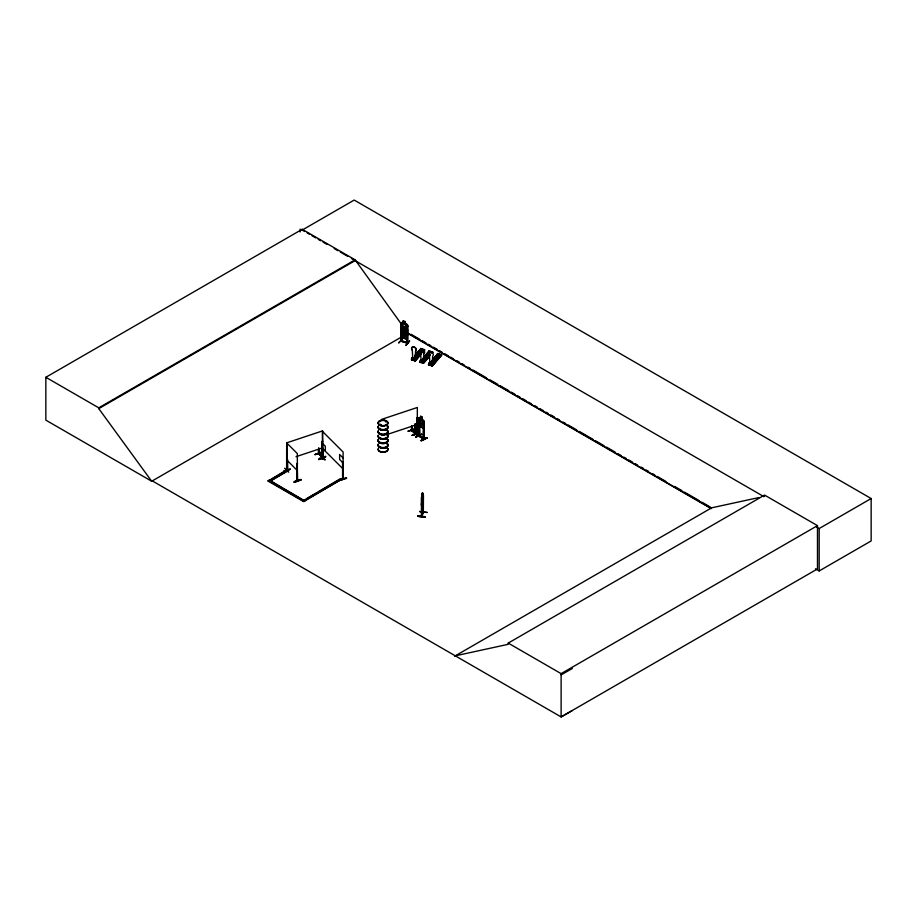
<?xml version="1.0" encoding="UTF-8"?>
<svg xmlns="http://www.w3.org/2000/svg" width="917" height="917" viewBox="0 0 917 917"><rect width="100%" height="100%" fill="white"/><g stroke="black" fill="none" stroke-linecap="round" stroke-linejoin="round"><path stroke-width="1.38" d="M423.195 512.236L421.384 516.535L421.556 497.083L421.545 505.508L422.989 502.115L421.545 505.508M423.161 494.103L422.966 512.58M423.482 512.328L423.161 511.629M415.057 359.189L415.607 351.062A2.602 1.903 40.7 0 0 415.607 348.059A2.602 1.903 40.7 0 0 412.318 347.119A2.602 1.903 40.7 0 0 412.318 350.122L412.73 358.513L415.126 359.097L412.799 358.432M423.345 361.619L423.895 353.503A2.602 1.903 40.7 0 0 423.895 350.5A2.602 1.903 40.7 0 0 420.605 349.56A2.602 1.903 40.7 0 0 420.605 352.564L421.086 360.874M439.977 355.624L431.827 365.31L428.881 364.473L429.557 362.398L429.557 363.51L433.053 364.507L433.053 363.396L432.778 364.209L429.867 363.453L429.385 355.143A2.602 1.903 40.7 0 1 429.385 352.139A2.602 1.903 40.7 0 1 432.675 353.079A2.602 1.903 40.7 0 1 432.675 356.083L432.194 364.118M423.001 502.149L423.184 499.627M425.259 517.326L417.671 516.282L425.259 517.348L425.362 516.752L417.762 515.755L425.339 517.085M419.642 353.549L418.737 352.781L417.969 353.618M435.013 358.203C437.833 360.312 434.108 356.197 436.721 358.444M413.51 357.699L413.269 358.65L413.865 357.55M413.108 358.524C414.644 357.206 412.742 358.501 413.727 358.169M430.062 363.407L431.047 362.685L430.887 365.046L431.036 362.777L430.062 363.27M381.22 424.709L380.796 424.915M385.472 421.579L386.309 421.637L385.598 421.396M322.44 458.523C322.967 456.998 321.626 457.755 322.841 458.305M416.662 434.349L417.544 434.234L416.799 434.658M414.954 429.167L408.019 431.231L414.988 428.904M423.849 426.611L423.253 428.388L419.298 425.786L418.782 423.367L419.367 425.752L423.287 428.262L423.895 421.052L422.152 419.241L422.095 417.189M290.345 469.149L283.605 471.418M325.501 457.285L318.612 459.406M315.139 454.706L321.844 452.115L315.173 454.442M421.923 360.885L421.396 360.61L421.82 361.011M421.316 360.633L422.164 359.98M413.246 357.985L413.384 358.455M421.877 499.203L421.694 516.603L421.66 497.587C423.001 485.402 423.287 499.845 421.958 502.436L421.66 501.484M422.049 494.194L422.405 493.323M422.049 494.882L422.405 494.022M421.568 497.129L423.001 493.747M423.459 495.306L423.322 512.706M419.642 511.434L427.23 512.477L419.562 511.583M421.625 515.641L423.161 512.248M423.482 512.294L421.774 516.523M400.878 328.034L401.623 326.12L406.93 327.736L407.584 330.063M406.896 332.504L401.589 330.888L400.844 328.641L401.543 330.922L406.85 332.55L407.664 330.67M400.798 335.141L401.451 337.479L406.735 339.118L407.469 337.204M422.198 360.507L421.041 360.301L422.107 360.61L422.107 362.467L421.969 360.026L421.488 361.057L422.347 360.243M430.532 363.292C430.795 363.82 430.623 361.607 429.821 364.737M319.047 453.961L318.669 447.977M322.314 456.826L318.623 453.594L322.28 456.838M318.703 453.628L322.027 457.182M419.562 353.675L418.737 352.953L418.072 353.733M287.548 470.719L287.181 453.422M296.97 479.9L297.635 480.795L297.223 479.763L296.925 480.519L297.372 480.886L297.337 453.583L286.952 443.186L286.918 470.524M296.982 480.554L297.211 463.452L297.578 480.749M322.085 457.996L322.773 457.709M322.062 441.375L322.44 458.981L322.062 441.375L322.807 441.306L322.199 441.501M321.993 457.915L322.727 458.901L322.325 431.242L343.107 452.012L343.118 479.27M342.866 478.342L342.82 478.353M419.264 435.667L418.76 435.288L419.459 435.483M423.528 438.372L423.895 439.3L418.76 435.907M418.909 417.797L418.966 435.804L424.113 439.174L423.585 421.889L423.31 438.945L423.585 421.889M411.469 430.463L415.332 434.314L415.286 424.376M414.942 424.021L415.332 433.695M379.73 424.594L381.117 424.926M380.658 425.133L380.016 424.571L380.727 424.766M385.53 421.568L386.103 421.304M403.067 334.212L404.214 332.722L406.071 335.198L404.649 332.39C407.549 330.728 405.154 328.745 404.168 331.782L402.219 329.157L403.721 332.092L402.288 334.052L405.188 334.877M421.568 360.553L422.278 360.106L421.407 360.966M430.417 363.166L431.001 362.616M402.047 330.005L403.182 328.676L405.291 329.318L406.426 331.335M406.311 335.232L405.188 336.55L403.079 335.897L401.955 333.88M412.318 350.122L412.249 350.202A2.602 1.903 40.7 0 1 412.249 347.211A2.602 1.903 40.7 0 1 415.539 348.151A2.602 1.903 40.7 0 1 415.539 351.142L415.607 351.062M412.031 360.014L411.538 358.49C413.533 354.719 412.547 363.006 412.833 357.768M415.986 359.487L415.71 358.306L414.759 360.289L411.813 359.453L412.765 357.458M411.343 359.819L412.49 357.378M414.69 355.83L420.903 348.46L424.663 350.007L423.918 349.801M411.813 359.453L412.765 358.341M414.908 355.75L420.88 348.804M415.137 355.945L421.132 349.022M415.206 355.968L421.316 349.056M414.587 357.034L421.591 348.884M414.965 357.137L421.774 349.194M420.605 352.564L420.536 352.644A2.602 1.903 40.7 0 1 420.536 349.641A2.602 1.903 40.7 0 1 423.826 350.592A2.602 1.903 40.7 0 1 423.826 353.584L423.895 353.503M421.201 352.598L414.094 360.587L421.751 351.635M421.442 352.781L414.071 360.576M421.579 352.827L415.057 360.725M420.72 348.896L424.399 349.686L423.448 350.798L424.399 349.469M421.66 352.862L414.839 360.805L414.759 359.407M422.886 351.979L424.594 349.996M422.955 352.002L424.674 349.996M420.02 362.364L419.837 360.931L420.788 359.819L421.132 362.055M423.998 361.619L423.046 362.731L420.101 361.883L421.052 359.9M419.86 362.181L421.258 360.232M423.837 357.275L429.202 350.902L432.916 352.46M419.642 362.249L421.533 360.06M423.046 358.283L429.202 350.902M423.425 358.387L429.431 351.463M429.878 351.326L422.806 359.453L430.107 351.658M423.092 359.395L429.913 351.452L429.018 351.337M423.253 359.579L428.457 353.63M423.046 362.731L423.998 360.736L424.273 361.928M422.68 362.972L430.039 354.077M424.307 360.966L429.5 355.028M424.537 361.172L429.649 355.211M429.867 355.269L422.863 363.178M432.686 351.899L431.735 353.228L432.686 352.128L429.167 351.245M429.947 355.303L423.356 363.166M429.557 356.415L423.574 363.361L419.55 362.215M432.434 361.046L438.658 353.905L429.5 365.161L428.606 363.51L429.557 362.398M433.638 358.536C443.392 360.232 430.165 360.106 434.589 357.424L438.074 358.639L434.589 357.424M435.437 356.438C445.192 358.146 431.964 358.02 436.389 355.337L439.873 356.553L436.389 355.337M437.019 354.592C446.785 356.3 433.546 356.174 437.971 353.481L441.742 355.017L432.32 365.952L441.662 355.017L437.971 353.71L432.045 360.782L437.971 353.481M428.858 364.955L430.887 361.825M428.881 364.473L429.832 363.361M432.205 360.966L438.2 354.042M431.655 362.055L438.658 353.905M429.465 365.138L438.876 354.237M431.827 365.31L432.778 363.327M431.448 365.551L441.203 354.868M432.457 364.737L440.79 354.615M441.467 354.489L431.873 365.826L431.827 364.427M441.501 354.833L432.125 365.745M400.798 333.605L401.6 334.579L406.907 336.138L407.584 335.656M405.325 335.714L405.325 337.8L403.136 337.066M405.291 321.638L405.291 323.724L407.629 325.099L407.664 343.302L400.844 341.216L400.889 323.002L400.775 341.227M400.844 323.036L403.102 322.99M401.474 324.446L400.844 324.251L401.474 324.446L401.543 341.227M406.873 324.079L401.6 322.601M407.629 325.099L407.561 343.29M406.965 326.12L407.721 326.177L406.965 326.12L407.205 342.935M401.474 340.792L400.775 340.574L401.359 340.803M407.125 342.328C392.316 338.339 410.77 343.749 407.205 342.316M409.567 340.895L406.002 345.205M405.899 345.216L409.612 341.204M400.752 329.593L401.508 329.02C404.626 331.255 401.463 324.79 405.257 328.16M401.508 329.02L407.515 331.679L406.678 330.75M405.245 337.708L405.291 335.576L406.426 335.232L406.311 331.335L405.188 330.292L406.758 330.647M406.735 339.118L401.486 337.433L400.867 335.152M319.07 454.018L319.036 448.321M321.959 457.113L322.027 448.642M287.571 470.776L287.537 459.222M322.75 458.259L322.807 449.479M411.767 426.13L411.916 430.841L412.111 426.474M287.227 470.169L287.491 469.447L288.649 470.501L271.512 480.393M419.562 353.503L418.221 353.653M426.428 355.383L426.508 356.094L427.735 356.048M427.861 355.945C425.671 357.733 426.531 353.698 427.941 355.865M284.614 468.266L288.649 472.163M406.827 336.103L407.549 335.565M418.84 435.999L418.782 417.774L420.582 418.209L420.536 416.009L422.21 417.12L422.932 424.422L422.095 425.534L420.525 424.502L419.677 422.278L419.677 418.381L420.525 418.244M152.36 480.932L151.763 481.287L45.85 420.135L45.85 377.288L302.197 229.284L355.12 259.832L401.314 324.022M302.197 229.284L302.197 230.075L354.18 200.066L871.15 498.539L871.15 540.95L819.168 570.959L815.454 568.804M45.85 377.288L98.772 407.836L355.12 259.832M572.346 710.537L561.124 716.934L152.291 480.898L151.683 481.242L98.772 408.627L355.12 260.623M151.683 481.242L401.864 336.803M303.722 500.407L340.448 478.663L341.525 479.282L303.722 501.645L268.142 481.104L287.583 469.344L286.712 469.447M268.142 481.104L269.22 479.946L304.799 501.026L270.446 481.196M271.661 479.064L286.356 470.581M288.649 469.962L270.286 481.104M307.401 498.286L315.964 493.335M318.417 491.925L339.233 479.9M268.142 480.565L303.722 501.106L341.525 479.282M454.694 656.182L711.649 507.823L758.989 497.53M455.291 655.827L508.213 644.319L508.213 643.092L764.56 495.088L817.483 525.636L817.483 568.93L561.124 716.934L561.124 673.64L817.483 525.636M764.56 496.315L763.964 496.67L351.429 258.491M816.715 527.126L819.168 528.547L871.15 498.539M561.124 674.878L572.346 668.482M416.776 434.899L416.834 434.498M417.43 434.922L417.338 417.774L416.731 417.98L416.96 435.071M419.482 419.184L418.817 418.977L419.482 419.184L419.539 436.183L419.012 435.185M423.734 439.254L423.895 421.052M424.044 422.198L423.379 421.992M421.797 434.383L415.653 437.157L421.511 434.188M423.803 438.647L419.333 435.85L424.113 438.555M419.436 353.607L418.84 353.779M380.326 424.204L380.062 424.858M400.901 341.055L407.664 343.096M407.022 342.924L407.091 338.705M319.242 458.317L325.902 456.253M413.636 358.318L413.899 359.923L412.833 359.624M286.815 453.296L287.422 453.09L286.677 453.158L286.746 470.283M322.096 441.627L322.452 441.971M416.731 417.98L417.476 417.911M297.567 463.807L296.982 463.532M321.214 456.104L325.145 459.99L320.881 455.898M318.807 459.646L325.535 457.021L318.807 459.291M342.511 462.053L343.107 462.328L342.511 462.053L342.752 478.938M419.493 436.377L415.504 432.492M419.826 436.595L419.275 419.287M301.074 479.935C297.624 478.032 287.17 485.941 301.074 479.912M300.879 479.419L294.346 482.193M294.128 481.987L300.891 479.694M339.668 480.153C360.564 472.954 325.271 485.597 346.397 477.883M346.592 478.387L339.703 480.485M381.346 419.459L417.338 407.469L417.304 434.704M296.008 456.712L322.669 447.828M388.017 434.2L417.338 424.433M411.802 429.752L415.573 434.234L415.527 424.307M419.046 433.34L412.065 435.392L418.863 432.87M418.863 433.111L412.1 435.369L419.058 433.386M403.182 323.082L402.059 323.426L402.059 327.323L403.182 329.341L405.291 329.982L406.426 328.664L406.426 324.767L405.291 323.724L405.406 321.546L403.148 320.858L403.182 323.082L403.228 320.95M426.6 355.475L427.907 355.739M436.332 358.719L435.139 358.581M380.601 424.8L379.856 424.846M415.137 433.798L415.252 433.26M415.596 432.767L419.539 436.641M318.761 454.053L318.795 448.402M287.262 470.811L287.285 452.952M421.935 494.057L422.038 496.177M421.35 503.926L421.637 505.519M421.728 434.291L415.94 436.985M422.015 360.587L421.614 360.966M423.448 350.569L419.952 349.79M430.577 352.678L428.25 352.231M421.866 352.415L418.37 351.417L421.866 352.644M430.153 354.856L426.657 353.859L430.153 355.085M421.052 360.782L423.024 361.344M423.413 361.539L420.788 360.92L420.788 359.819M423.046 361.848L423.322 363.029L422.645 362.834M429.901 364.645L430.967 364.943M411.538 359.59L415.298 360.92M401.635 326.246L406.827 327.827M403.182 330.349L405.291 330.991M405.36 337.765L403.067 337.112L403.182 334.934L402.047 333.903L403.182 323.77L405.291 324.423L405.188 330.292M403.182 327.667L405.291 328.32M402.276 339.026L398.631 342.992L402.609 338.797M302.197 230.075L304.662 231.497M307.126 232.918L309.591 234.339M312.044 235.761L315.735 237.893M318.199 239.314L320.663 240.735M323.128 242.157L326.819 244.289M334.201 248.553L337.892 250.685M340.356 252.106L347.738 256.359M411.114 334.315L419.768 339.313M422.244 340.746L425.958 342.889M428.422 344.311L430.898 345.743M433.374 347.165L437.088 349.308M439.564 350.741L442.028 352.174M444.504 353.595L448.218 355.739M450.694 357.172L453.158 358.593M456.872 360.736L459.348 362.169M461.824 363.59L464.289 365.023M468.002 367.167L470.478 368.588M472.954 370.021L486.56 377.873M490.263 380.016L497.69 384.303M500.155 385.725L508.82 390.722M511.285 392.155L514.999 394.299M517.475 395.72L519.95 397.153M522.426 398.586L526.129 400.718M528.605 402.15L531.081 403.583M534.783 405.715L537.259 407.148M539.735 408.581L543.449 410.724M545.924 412.146L548.389 413.578M550.865 415L554.579 417.143M557.055 418.576L559.519 419.997M563.233 422.141L565.709 423.574M568.185 424.995L576.839 429.993M579.315 431.426L592.921 439.277M595.385 440.71L604.051 445.708M606.515 447.129L615.181 452.138M617.645 453.56L621.359 455.703M623.835 457.136L626.311 458.557M628.787 459.99L632.489 462.134M634.965 463.555L637.441 464.988M641.143 467.131L643.619 468.553M646.095 469.985L648.571 471.407M652.285 473.55L654.749 474.983M657.225 476.404L665.88 481.414M674.545 486.411L681.961 490.687M684.437 492.12L699.281 500.682M701.746 502.115L710.411 507.112M408.042 333.238L711.042 508.178M407.228 333.123L711.225 508.637M341.525 479.82L340.448 478.663M287.583 469.882L288.649 470.501M508.213 643.092L561.124 673.64M322.28 457.457L318.371 453.697L318.784 453.021M342.798 479.339L342.866 462.397M438.693 354.031L437.971 353.71M421.339 349.079L420.903 348.46M415.183 434.257L415.183 423.952M419.344 417.464L423.78 421.086M427.219 437.948C421.556 438.292 416.662 444.103 427.196 437.89M321.638 452.219L314.967 454.557M290.185 469L283.662 471.166M343.084 457.973L339.622 454.5L339.622 459.451L343.084 462.913M322.624 443.541L325.329 446.247L325.329 451.198M322.325 448.207L343.107 468.977M286.952 460.151L297.337 470.547M414.793 429.007L408.214 431.116M412.146 430.314L415.137 433.363M432.365 365.94L428.342 364.817M318.44 453.766L318.44 449.468M342.522 479.064L342.752 461.973M819.168 528.547L819.168 570.959M423.081 494.091L423.012 512.683M422.496 492.738L422.496 494.825M416.868 418.118L416.799 435.105M415.71 358.306L415.71 359.189M411.871 426.554L411.916 430.841M411.527 426.199L411.492 430.509M407.091 325.982L407.091 330.223M401.6 324.309L401.6 327.128M401.6 335.611L401.543 341.433M322.727 458.901L322.669 430.852L286.677 442.854L286.608 470.146M300.123 229.124L300.123 231.932M98.772 407.836L98.772 408.627M387.249 425.35A4.86 2.808 0 0 1 383.673 429.534A4.86 2.808 0 0 1 378.343 426.027M387.249 430.818A4.86 2.808 0 0 1 383.673 435.002A4.86 2.808 0 0 1 378.343 431.494M387.306 430.52A4.929 2.843 0 0 1 383.684 434.761A4.929 2.843 0 0 1 378.274 431.208M387.306 430.279A4.929 2.843 0 0 1 383.684 434.52A4.929 2.843 0 0 1 378.274 430.967M387.306 425.843A4.929 2.843 0 0 1 383.684 430.084A4.929 2.843 0 0 1 378.274 426.531M387.306 425.603A4.929 2.843 0 0 1 383.684 429.844A4.929 2.843 0 0 1 378.274 426.29M387.249 426.13A4.86 2.808 0 0 1 383.673 430.314A4.86 2.808 0 0 1 378.343 426.806M387.249 430.027A4.86 2.808 0 0 1 383.673 434.211A4.86 2.808 0 0 1 378.343 430.703M387.261 434.566A4.872 2.808 0 0 1 383.673 438.762A4.872 2.808 0 0 1 378.331 435.243M387.226 434.475A4.826 2.785 0 0 1 384.292 438.567A4.826 2.785 0 0 1 378.205 435.873M387.261 434.922A4.872 2.808 0 0 1 383.673 439.117A4.872 2.808 0 0 1 378.331 435.598M387.249 438.693A4.86 2.808 0 0 1 383.673 442.877A4.86 2.808 0 0 1 378.343 439.369M387.249 444.16A4.86 2.808 0 0 1 383.673 448.344A4.86 2.808 0 0 1 378.343 444.837M387.306 443.862A4.929 2.843 0 0 1 383.684 448.104A4.929 2.843 0 0 1 378.274 444.55M387.306 443.622A4.929 2.843 0 0 1 383.684 447.863A4.929 2.843 0 0 1 378.274 444.309M387.249 443.37A4.86 2.808 0 0 1 383.673 447.553A4.86 2.808 0 0 1 378.343 444.046M387.306 439.186A4.929 2.843 0 0 1 383.684 443.427A4.929 2.843 0 0 1 378.274 439.873M387.306 438.945A4.929 2.843 0 0 1 383.684 443.186A4.929 2.843 0 0 1 378.274 439.633M387.249 439.472A4.86 2.808 0 0 1 383.673 443.656A4.86 2.808 0 0 1 378.343 440.149M387.249 448.092A4.86 2.808 0 0 1 383.673 452.276A4.86 2.808 0 0 1 378.343 448.768M387.226 447.817A4.826 2.785 0 0 1 384.292 451.909A4.826 2.785 0 0 1 378.205 449.215M387.238 435.162A4.849 2.797 0 0 1 384.292 439.277A4.849 2.797 0 0 1 378.194 436.572M387.261 447.909A4.872 2.808 0 0 1 383.673 452.104A4.872 2.808 0 0 1 378.331 448.585M422.496 495.524L421.958 500.762L422.496 495.524M421.19 353.962L415.218 360.908L421.27 353.973M426.967 437.696L421.109 440.699L426.978 437.741M421.006 353.4L417.522 352.403L421.006 353.4M429.305 355.842L425.809 354.845L429.305 355.842M420.055 354.512L416.57 353.515L420.055 354.512M428.354 356.954L424.858 355.945L428.354 356.954M405.291 334.888L403.182 334.247L403.079 330.326L405.188 330.98L405.291 334.888M404.913 336.505L403.56 336.092L404.913 337.204L404.913 336.505M404.913 321.867L403.56 321.454L404.913 322.566L404.913 321.867M404.81 328.435L403.457 328.011L404.81 329.123L404.81 328.435M421.809 417.35L420.8 416.685L421.809 418.049L421.809 417.35M422.095 419.975L420.525 418.931L420.525 422.829L422.095 423.872L422.095 419.975M380.601 425.27A4.872 2.808 0 0 0 387.902 422.84A4.872 2.808 0 0 0 380.601 420.399A4.872 2.808 0 0 0 380.601 425.27M380.612 425.648A4.849 2.797 0 0 0 387.891 423.23A4.849 2.797 0 0 0 380.612 420.8A4.849 2.797 0 0 0 380.612 425.648M380.601 425.419A4.872 2.808 0 0 0 387.902 422.989A4.872 2.808 0 0 0 380.601 420.548A4.872 2.808 0 0 0 380.601 425.419"/></g></svg>
